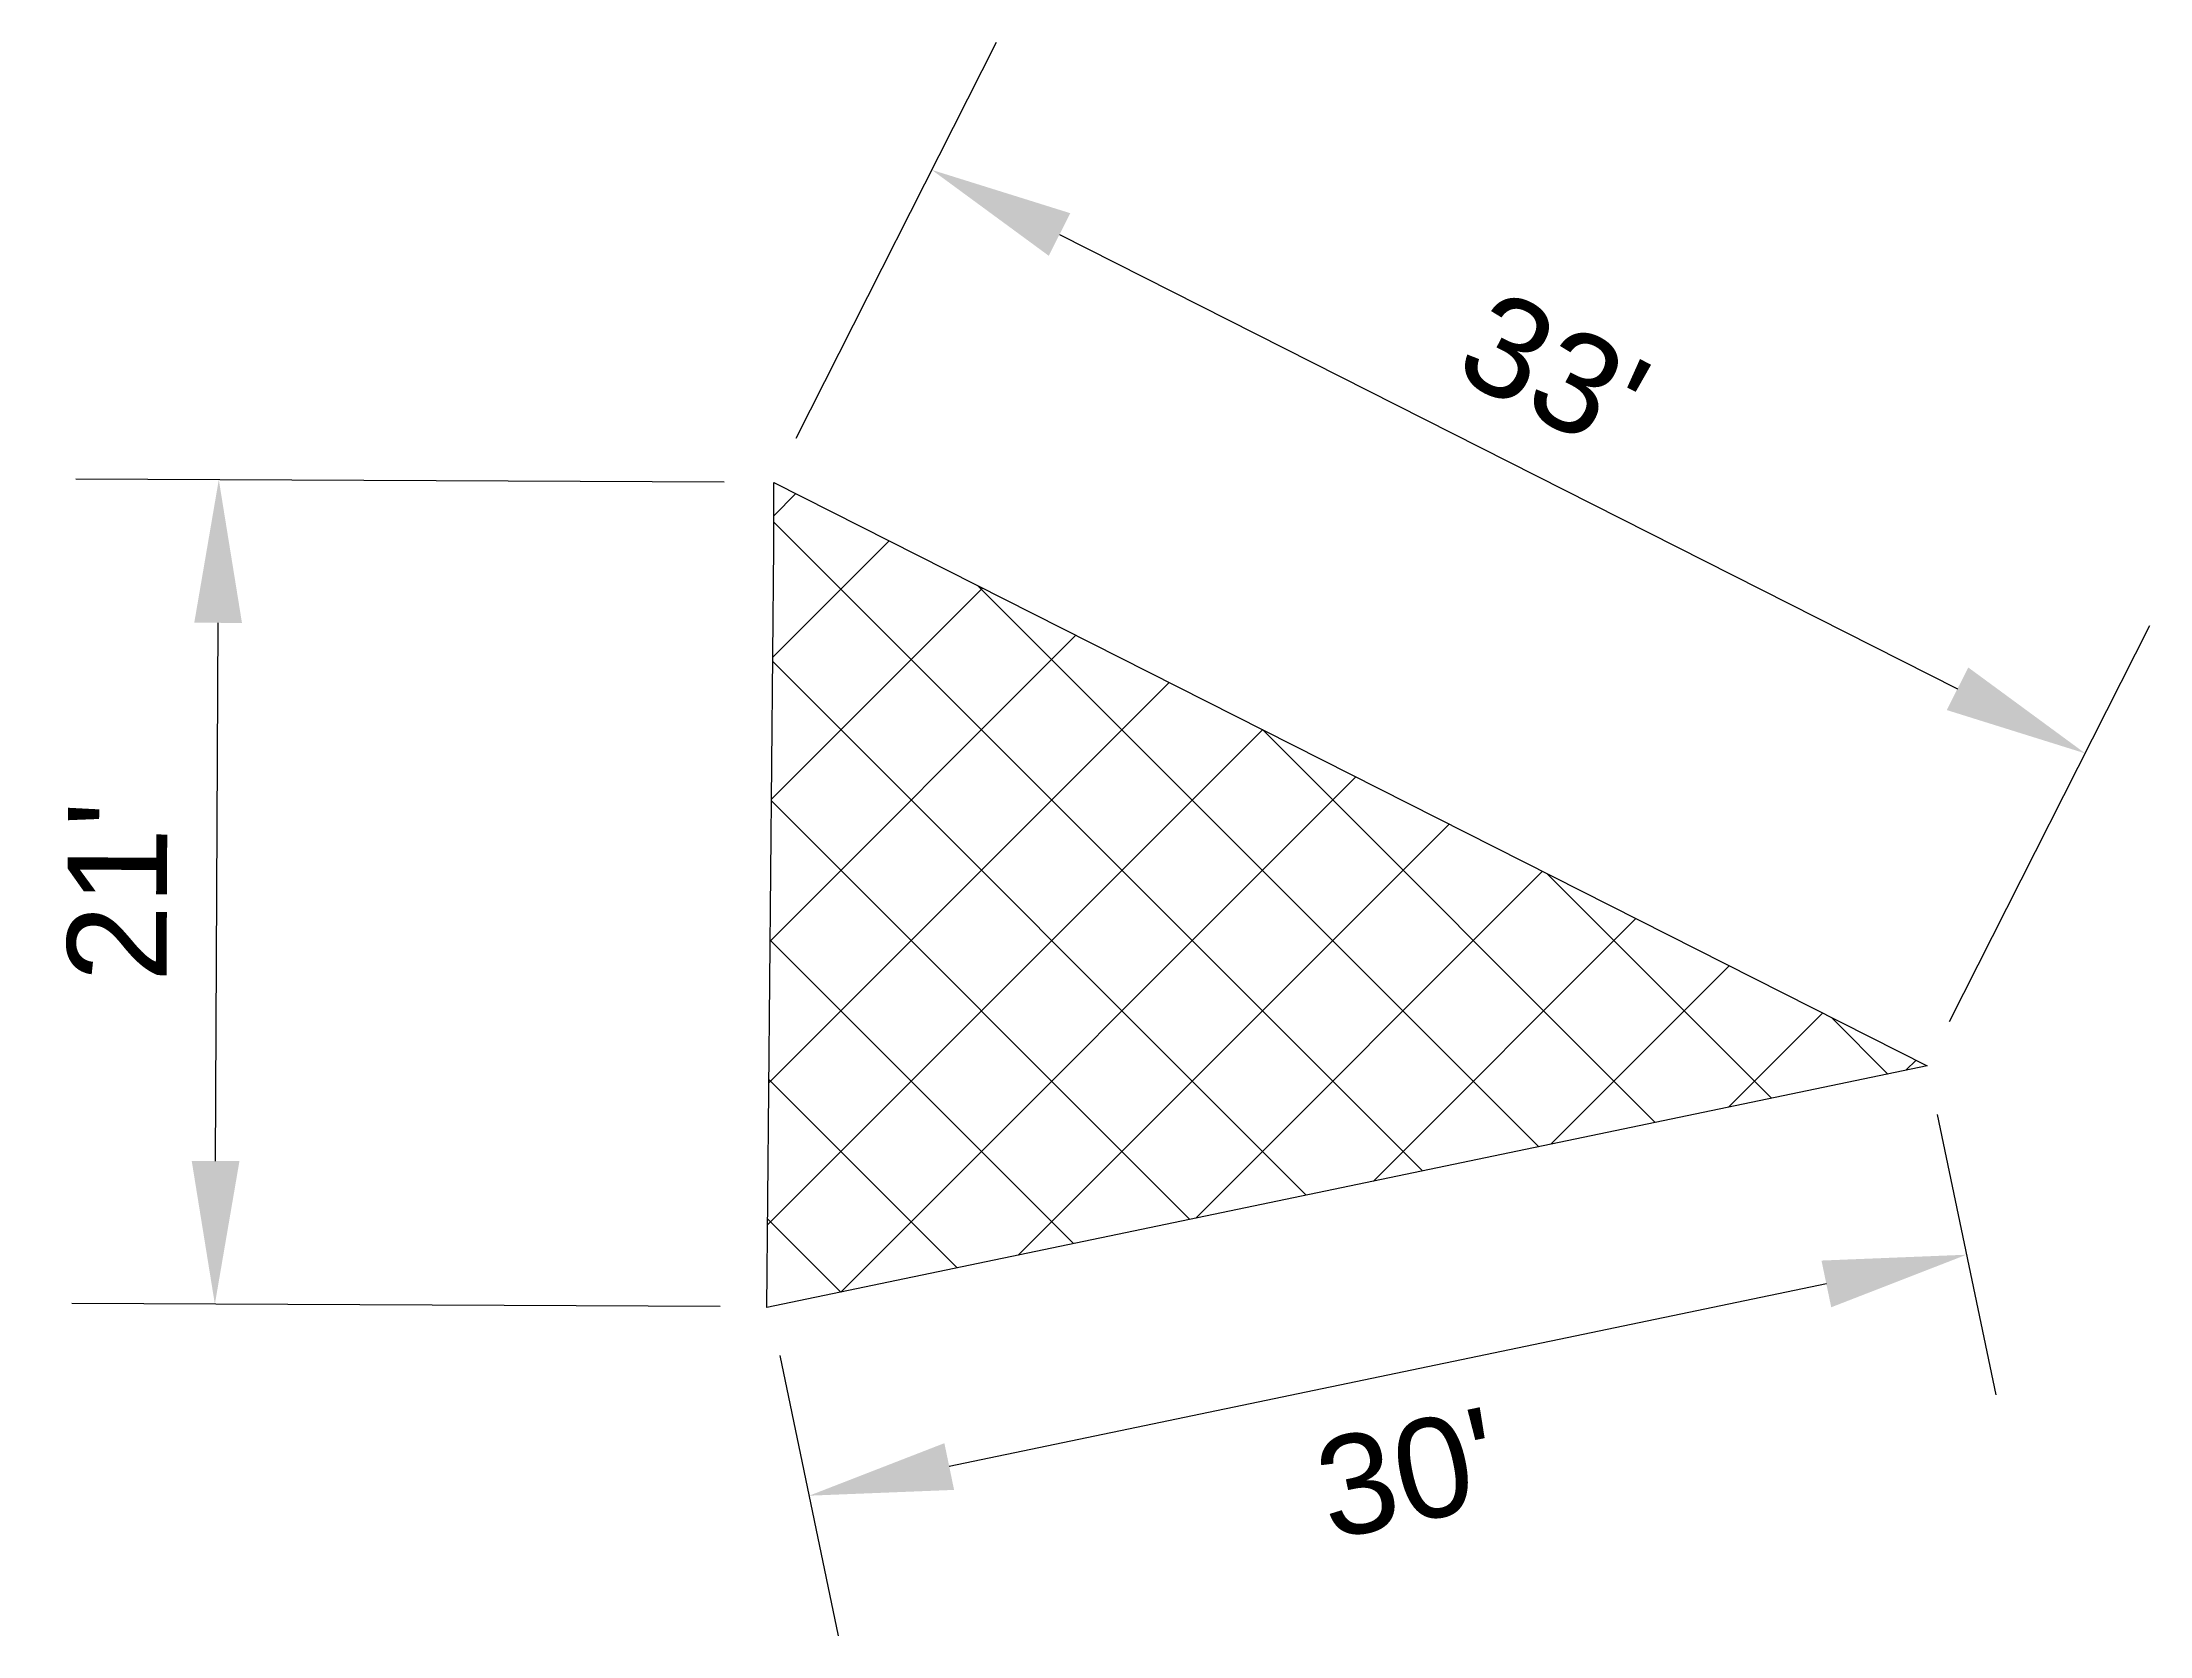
# Model space of a CAD drawing. Extents: x 6427206 to 6435731, y 1884028 to 1888410.
# Drawn here: x 6435187.3 to 6435240.3, y 1884118 to 1884158.1 of the extents above; entities that cross this region are included whole.
import ezdxf

# ---------------------------------------------------------------- set-up
doc = ezdxf.new("R2010")
doc.units = 0
doc.header["$MEASUREMENT"] = 0
doc.layers.get('Defpoints').update_dxf_attribs({"lineweight": 25})
doc.layers.add('ANNO-DIMS-ESMT', color=150, linetype='Continuous', lineweight=25, plot=False)
doc.layers.add('C-LIMIT-LEASE-IMPACT', color=7, linetype='Continuous', lineweight=30)
doc.layers.add('C-LIMIT-LEASE-IMPACT-HATCH', color=7, linetype='Continuous', lineweight=30)
doc.styles.add('Arial 0.125', font='arial.ttf', dxfattribs={"height": 0.125})
doc.dimstyles.new('Arial 0.125', dxfattribs={"dimtxt": 0.125, "dimasz": 0.18, "dimexe": 0.18, "dimexo": 0.0625, "dimgap": 0.0625, "dimtad": 2, "dimdec": 0, "dimzin": 0, "dimdsep": 46, "dimtxsty": 'Arial 0.125', "dimcen": 0.09, "dimclrt": 256, "dimadec": 0, "dimazin": 0, "dimtfac": 1, "dimtdec": 0, "dimtofl": 0, "dimtmove": 0, "dimatfit": 3, "dimfxl": 1, "dimtfill": 1, "dimtolj": 1, "dimtzin": 0, "dimarcsym": 0})

# ---------------------------------------------------------------- blocks, each defined once
blk = doc.blocks.new('*D66')
at = {"layer": 'ANNO-DIMS-ESMT', "color": 0, "lineweight": -2, "transparency": 16777216}
for p, q in [((6435206.22, 1884148.157), (6435211.256, 1884158.114)), ((6435212.844, 1884153.276), (6435235.43, 1884141.85)), ((6435235.231, 1884133.482), (6435240.268, 1884143.438))]:
    blk.add_line(p, q, dxfattribs=at)
at = {"layer": 'ANNO-DIMS-ESMT', "color": 0, "transparency": 16777216}
for points in [[(6435213.114, 1884153.812), (6435212.573, 1884152.741), (6435209.631, 1884154.901)], [(6435235.701, 1884142.386), (6435235.16, 1884141.315), (6435238.643, 1884140.225)]]:
    blk.add_solid(points, dxfattribs=at)
at = {"layer": 'Defpoints', "color": 0, "transparency": 16777216}
for p in [(6435205.656, 1884147.042), (6435238.643, 1884140.225), (6435234.667, 1884132.366)]:
    blk.add_point(p, dxfattribs=at)
at = {"layer": 'ANNO-DIMS-ESMT', "transparency": 16777216, "insert": (6435225.278, 1884149.818), "char_height": 2.5, "attachment_point": 5, "rotation": 333.1668, "style": 'Arial 0.125', "bg_fill": 3, "box_fill_scale": 1.25, "bg_fill_color": 256, "bg_fill_true_color": 13158600, "bg_fill_transparency": 0}
blk.add_mtext("\\A1;33'", dxfattribs=at)
blk = doc.blocks.new('*D67')
at = {"layer": 'ANNO-DIMS-ESMT', "color": 0, "lineweight": -2, "transparency": 16777216}
for p, q in [((6435234.922, 1884131.142), (6435236.39, 1884124.091)), ((6435232.132, 1884126.882), (6435210.07, 1884122.288)), ((6435205.811, 1884125.081), (6435207.279, 1884118.03))]:
    blk.add_line(p, q, dxfattribs=at)
at = {"layer": 'ANNO-DIMS-ESMT', "color": 0, "transparency": 16777216}
for points in [[(6435232.009, 1884127.469), (6435232.254, 1884126.294), (6435235.656, 1884127.616)], [(6435209.948, 1884122.876), (6435210.192, 1884121.701), (6435206.546, 1884121.555)]]:
    blk.add_solid(points, dxfattribs=at)
at = {"layer": 'Defpoints', "color": 0, "transparency": 16777216}
for p in [(6435234.667, 1884132.366), (6435205.557, 1884126.305), (6435206.546, 1884121.555)]:
    blk.add_point(p, dxfattribs=at)
at = {"layer": 'ANNO-DIMS-ESMT', "transparency": 16777216, "insert": (6435221.616, 1884122.111), "char_height": 2.5, "attachment_point": 5, "rotation": 11.7616, "style": 'Arial 0.125', "bg_fill": 3, "box_fill_scale": 1.25, "bg_fill_color": 256, "bg_fill_true_color": 13158600, "bg_fill_transparency": 0}
blk.add_mtext("\\A1;30'", dxfattribs=at)
blk = doc.blocks.new('*D68')
at = {"layer": 'ANNO-DIMS-ESMT', "color": 0, "lineweight": -2, "transparency": 16777216}
for p, q in [((6435204.406, 1884147.048), (6435188.098, 1884147.126)), ((6435191.617, 1884129.972), (6435191.681, 1884143.509)), ((6435204.307, 1884126.311), (6435187.999, 1884126.389))]:
    blk.add_line(p, q, dxfattribs=at)
at = {"layer": 'ANNO-DIMS-ESMT', "color": 0, "transparency": 16777216}
for points in [[(6435191.081, 1884143.512), (6435192.281, 1884143.506), (6435191.698, 1884147.109)], [(6435191.017, 1884129.974), (6435192.217, 1884129.969), (6435191.599, 1884126.372)]]:
    blk.add_solid(points, dxfattribs=at)
at = {"layer": 'Defpoints', "color": 0, "transparency": 16777216}
for p in [(6435191.698, 1884147.109), (6435205.656, 1884147.042), (6435205.557, 1884126.305)]:
    blk.add_point(p, dxfattribs=at)
at = {"layer": 'ANNO-DIMS-ESMT', "transparency": 16777216, "insert": (6435189.144, 1884136.752), "char_height": 2.5, "attachment_point": 5, "rotation": 89.7264, "style": 'Arial 0.125', "bg_fill": 3, "box_fill_scale": 1.25, "bg_fill_color": 256, "bg_fill_true_color": 13158600, "bg_fill_transparency": 0}
blk.add_mtext("\\A1;21'", dxfattribs=at)

msp = doc.modelspace()

# ---------------------------------------------------------------- hatches: boundary and pattern name
at = {"layer": 'C-LIMIT-LEASE-IMPACT-HATCH'}
h = msp.add_hatch(dxfattribs=at)
h.set_pattern_fill('ANSI37', color=256)
h.set_pattern_definition([(45, (0, 0), (-1.767766953, 1.767766953), []), (135, (0, 0), (-1.767766953, -1.767766953), [])])
h.paths.add_polyline_path([(6435205.48, 1884126.289), (6435205.656, 1884145.417), (6435205.656, 1884147.042), (6435234.667, 1884132.366), (6435215.104, 1884128.293)])

# ---------------------------------------------------------------- linework, layer by layer
at = {"layer": 'C-LIMIT-LEASE-IMPACT', "flags": 128}
msp.add_lwpolyline([(6435205.48, 1884126.289), (6435205.656, 1884145.417), (6435205.656, 1884147.042), (6435234.667, 1884132.366), (6435215.104, 1884128.293)], close=True, dxfattribs=at)

# ---------------------------------------------------------------- next in the draw order: dimensions: what is measured, and where the dimension line sits
at = {"layer": 'ANNO-DIMS-ESMT'}
dim = msp.add_aligned_dim(p1=(6435205.656, 1884147.042), p2=(6435234.667, 1884132.366), distance=8.807, dimstyle='Arial 0.125', override={"dimpost": "'"}, dxfattribs=at)
dim.commit()
dim.dimension.update_dxf_attribs({"geometry": '*D66', "text_midpoint": (6435225.278, 1884149.818)})

# ---------------------------------------------------------------- next in the draw order: dimensions: what is measured, and where the dimension line sits
dim = msp.add_aligned_dim(p1=(6435234.667, 1884132.366), p2=(6435205.557, 1884126.305), distance=4.852, dimstyle='Arial 0.125', override={"dimpost": "'"}, dxfattribs=at)
dim.commit()
dim.dimension.update_dxf_attribs({"geometry": '*D67', "text_midpoint": (6435221.616, 1884122.111)})

# ---------------------------------------------------------------- next in the draw order: dimensions: what is measured, and where the dimension line sits
dim = msp.add_aligned_dim(p1=(6435205.557, 1884126.305), p2=(6435205.656, 1884147.042), distance=13.957, dimstyle='Arial 0.125', override={"dimpost": "'"}, dxfattribs=at)
dim.commit()
dim.dimension.update_dxf_attribs({"geometry": '*D68', "text_midpoint": (6435189.144, 1884136.752)})

doc.saveas('drawing.dxf')
